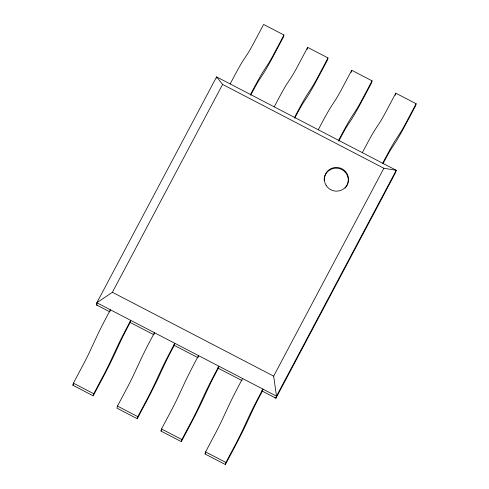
<?xml version="1.0" encoding="UTF-8"?>
<svg xmlns="http://www.w3.org/2000/svg" width="489" height="489" viewBox="0 0 489 489"><rect width="100%" height="100%" fill="white"/><g stroke="black" fill="none" stroke-linecap="round" stroke-linejoin="round"><path stroke-width="0.73" d="M93.216 395.827L93.747 393.743L104.157 374.097A21.675 0.941 -62.5 0 0 110.178 362.001L117.458 346.334A25.758 1.119 -62.5 0 1 126.241 328.859L130.734 320.374L130.208 322.453L126.682 329.097A14.279 0.617 -62.5 0 0 120.917 340.576L114.738 353.883A33.148 1.443 -62.5 0 1 103.784 375.9L93.216 395.827L72.879 385.253L73.411 383.174L83.821 363.529A21.675 0.941 -62.5 0 0 89.842 351.426L97.122 335.766A25.758 1.119 -62.5 0 1 105.905 318.29L110.404 309.8L110.049 311.187M154.108 334.097L154.463 332.709L149.964 341.194A25.758 1.119 -62.5 0 0 141.18 358.669L133.9 374.336A21.675 0.941 -62.5 0 1 127.88 386.432L117.47 406.078L116.938 408.162L137.275 418.737L147.843 398.804A33.148 1.443 -62.5 0 0 158.797 376.787L164.976 363.486A14.279 0.617 -62.5 0 1 170.747 352.007L174.267 345.362L174.799 343.278L170.3 351.768A25.758 1.119 -62.5 0 0 161.517 369.244L154.237 384.904A21.675 0.941 -62.5 0 1 148.216 397.007L137.806 416.652L137.275 418.737M216.242 78.277L216.596 76.889L396.224 170.282L395.693 172.366L275.943 398.223L261.707 390.827M181.333 441.64L181.865 439.562L192.275 419.917A21.675 0.941 -62.5 0 0 198.296 407.814L205.576 392.154A25.758 1.119 -62.5 0 1 214.359 374.678L218.858 366.188L218.326 368.272L214.805 374.91A14.279 0.617 -62.5 0 0 209.035 386.396L202.856 399.696A33.148 1.443 -62.5 0 1 191.902 421.714L181.333 441.64L160.997 431.072L161.529 428.987L171.939 409.342A21.675 0.941 -62.5 0 0 177.959 397.239L185.245 381.579A25.758 1.119 -62.5 0 1 194.023 364.103L198.522 355.613L198.167 357.001M230.154 83.937L234.647 75.477A25.758 1.119 -62.5 0 1 242.526 61.522L247.923 53.277A21.675 0.941 -62.5 0 0 253.21 44.041L263.608 24.45L283.944 35.025L283.412 37.103L272.844 57.036A33.148 1.443 -62.5 0 1 263.216 73.839L258.663 80.783A14.279 0.617 -62.5 0 0 253.479 89.952L250.661 95.263M307.135 49.438L307.667 47.36L328.003 57.928L327.471 60.013L316.903 79.939A33.148 1.443 -62.5 0 1 307.275 96.743L302.722 103.686A14.279 0.617 -62.5 0 0 297.538 112.855L294.72 118.173M225.392 464.55L225.924 462.466L236.334 442.82A21.675 0.941 -62.5 0 0 242.355 430.723L249.641 415.057A25.758 1.119 -62.5 0 1 258.418 397.581L262.917 389.097L262.385 391.176L258.864 397.82A14.279 0.617 -62.5 0 0 253.094 409.299L246.914 422.606A33.148 1.443 -62.5 0 1 235.961 444.623L225.392 464.55L205.056 453.975L205.588 451.897L215.997 432.252A21.675 0.941 -62.5 0 0 222.018 420.149L229.304 404.489A25.758 1.119 -62.5 0 1 238.082 387.013L242.581 378.523M351.194 72.348L351.725 70.263L372.062 80.838L371.53 82.922L360.961 102.849A33.148 1.443 -62.5 0 1 351.334 119.652L346.78 126.596A14.279 0.617 -62.5 0 0 341.603 135.765L338.785 141.083M395.253 95.257L395.784 93.173L416.121 103.747L415.589 105.826L405.02 125.759A33.148 1.443 -62.5 0 1 395.399 142.562L390.839 149.506A14.279 0.617 -62.5 0 0 385.662 158.674L383.193 163.326M97.03 303.486L96.315 304.83L109.872 311.884M274.989 397.178L275.943 398.223L276.474 396.145L96.846 302.752L112.391 292.275L222.599 84.414L216.596 76.889L96.846 302.752L96.315 304.83L97.745 305.154M72.879 385.253L73.582 383.926M250.49 94.511L254.977 86.052A25.758 1.119 -62.5 0 1 262.862 72.091L268.253 63.851A21.675 0.941 -62.5 0 0 273.547 54.615L283.944 35.025M274.213 106.847L278.706 98.387A25.758 1.119 -62.5 0 1 286.591 84.426L291.982 76.186A21.675 0.941 -62.5 0 0 297.269 66.95L307.667 47.36M294.549 117.415L299.042 108.955A25.758 1.119 -62.5 0 1 306.921 95L312.318 86.755A21.675 0.941 -62.5 0 0 317.606 77.525L328.003 57.928M318.272 129.75L322.764 121.29A25.758 1.119 -62.5 0 1 330.65 107.335L336.041 99.09A21.675 0.941 -62.5 0 0 341.328 89.86L351.725 70.263M160.997 431.072L161.706 429.739M338.608 140.325L343.101 131.865A25.758 1.119 -62.5 0 1 350.986 117.91L356.377 109.664A21.675 0.941 -62.5 0 0 361.664 100.428L372.062 80.838M362.331 152.66L366.823 144.2A25.758 1.119 -62.5 0 1 374.708 130.245L380.1 121.999A21.675 0.941 -62.5 0 0 385.393 112.763L395.784 93.173M205.056 453.975L205.765 452.649M382.667 163.234L387.16 154.775A25.758 1.119 -62.5 0 1 395.045 140.814L400.436 132.574A21.675 0.941 -62.5 0 0 405.723 123.338L416.121 103.747M273.657 376.127L383.865 168.259L396.224 170.282L276.474 396.145L273.657 376.127L112.391 292.275M222.599 84.414L383.865 168.259M129.53 322.104L153.931 334.788M173.589 345.008L197.99 357.697M217.648 367.917L242.049 380.607M73.411 383.174L93.747 393.743M117.47 406.078L137.806 416.652M161.529 428.987L181.865 439.562M205.588 451.897L225.924 462.466M324.445 177.366A12.084 11.87 14.3 0 1 341.799 169.536A12.084 11.87 14.3 0 1 345.136 188.124M324.176 180.453A12.084 11.87 14.3 0 1 324.329 177.972M326.249 185.6A12.084 11.87 14.3 0 0 347.129 184.86A12.084 11.87 14.3 0 0 335.882 167.421A12.084 11.87 14.3 0 0 326.249 185.6"/></g></svg>
